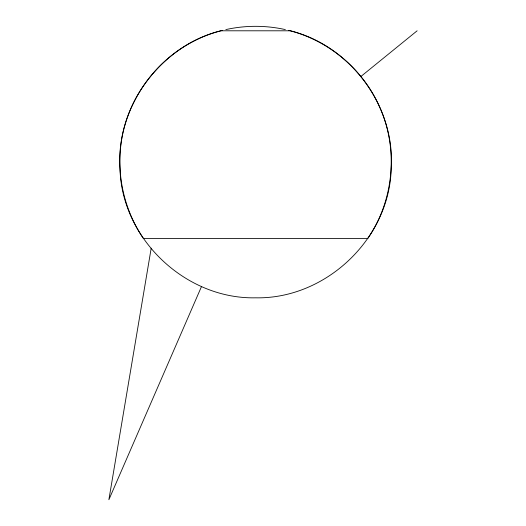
<?xml version="1.0" encoding="UTF-8"?>
<svg xmlns="http://www.w3.org/2000/svg" width="526" height="526" viewBox="0 0 526 526"><rect width="100%" height="100%" fill="white"/><g stroke="black" fill="none" stroke-linecap="round" stroke-linejoin="round"><path stroke-width="0.79" d="M151.199 248.187L108.882 499.7L201.557 286.414M360.672 76.671L417.118 30.81M222.603 30.37C161.311 44.605 115.759 105.831 119.994 168.688L119.994 168.708C121.723 238.909 185.599 299.32 255.59 297.815C325.581 299.32 389.457 238.909 391.186 168.708L391.186 168.688C395.42 105.831 349.875 44.605 288.577 30.37M225.845 29.601C245.359 25.235 265.821 25.235 285.335 29.601M120.487 148.753C117.449 180.155 125.688 212.373 143.388 238.482L367.792 238.482C393.284 201.392 398.412 151.613 381.015 110.105C365.129 71.49 330.644 41.35 290.247 30.797L220.933 30.797C167.229 44.381 125.339 93.562 120.487 148.753L120.487 148.766"/></g></svg>
